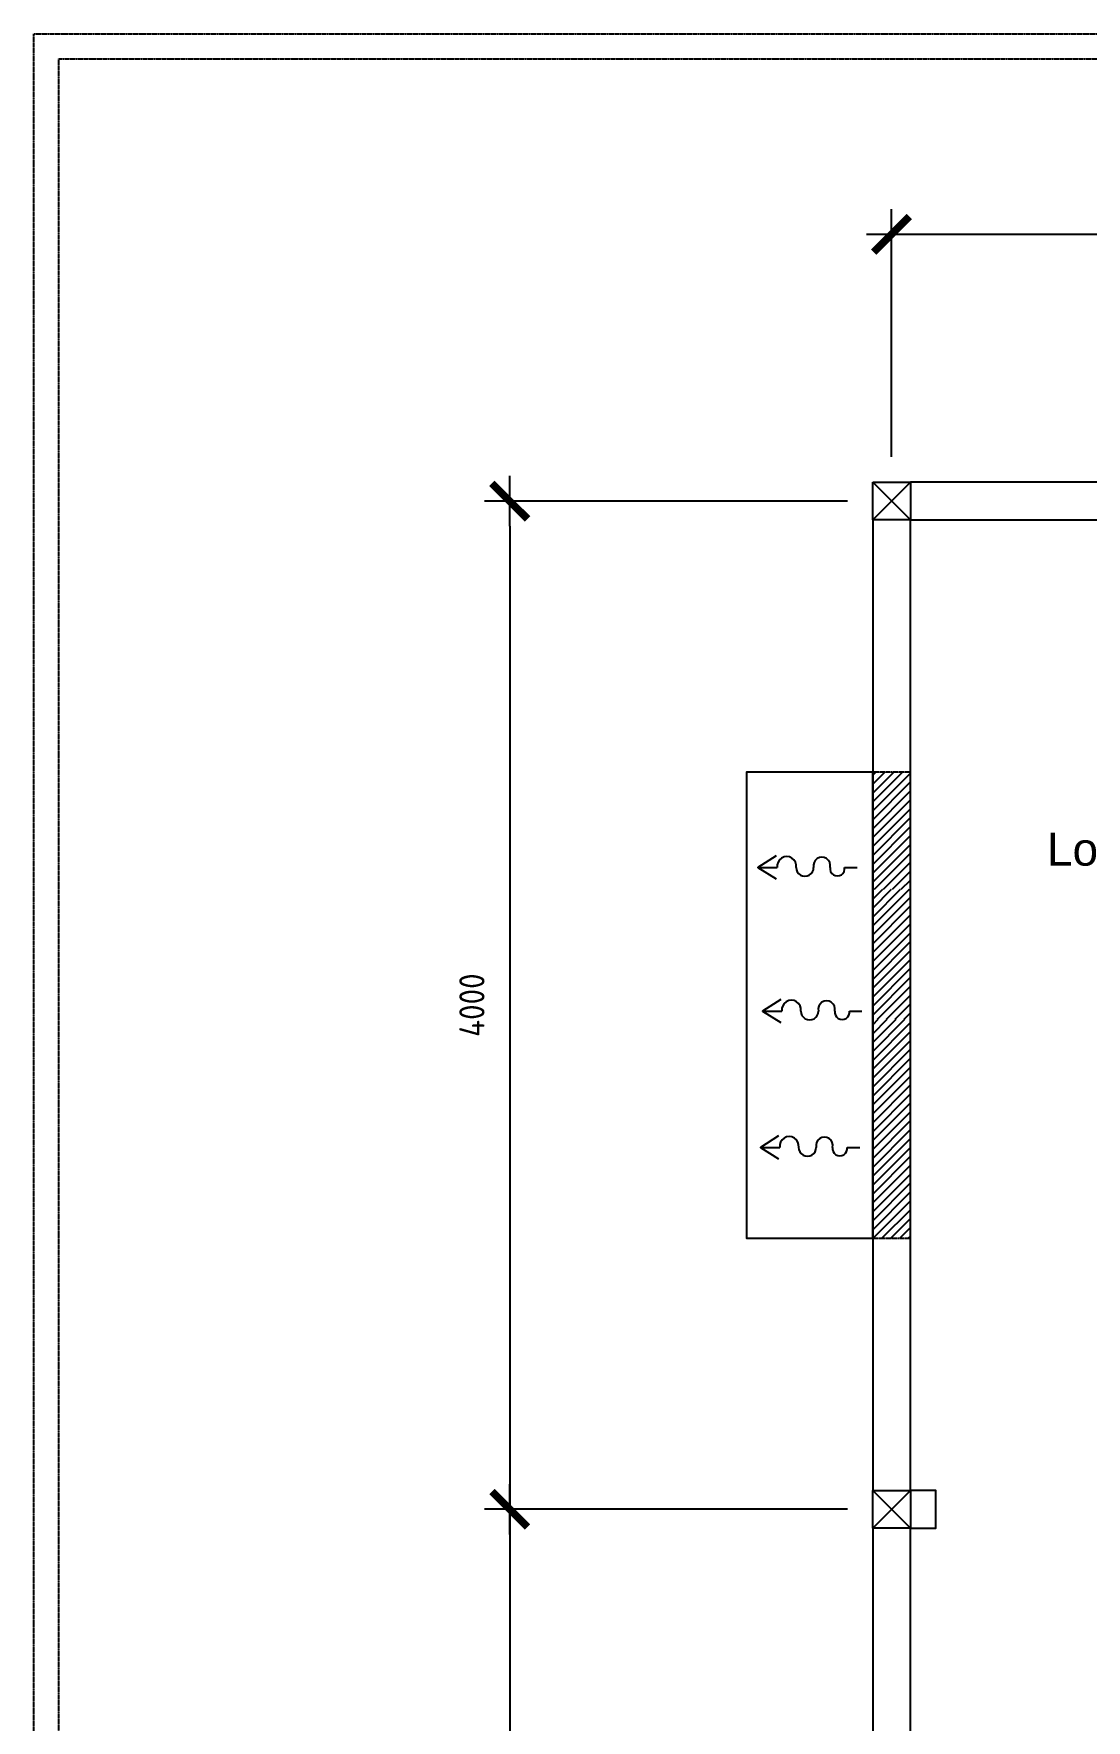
# Model space of a CAD drawing. Header units: millimetres. Extents: x 19989 to 114677, y -6335 to 49043.
# Drawn here: x 67060 to 71235, y 16777 to 23468 of the extents above; entities that cross this region are included whole.
import ezdxf

# ---------------------------------------------------------------- set-up
doc = ezdxf.new("R2010")
doc.units = ezdxf.units.MM
doc.header["$MEASUREMENT"] = 0
doc.linetypes.add('CENTER2', pattern=[1.125, 0.75, -0.125, 0.125, -0.125])
doc.layers.get('Defpoints').update_dxf_attribs({"lineweight": 0})
doc.layers.add('A-DIM', color=15, linetype='Continuous')
doc.styles.add('ISO9', font='iso9.shx')
doc.styles.get("Standard").update_dxf_attribs({"font": 'arial.ttf'})
doc.dimstyles.new('DIM100', dxfattribs={"dimscale": 100, "dimtxt": 1, "dimasz": 1, "dimexe": 1, "dimexo": 1, "dimgap": 1, "dimtad": 1, "dimdec": 0, "dimzin": 0, "dimdsep": 46, "dimtxsty": 'ISO9', "dimblk1": 'TICK', "dimblk2": 'TICK', "dimsah": 1, "dimcen": 0.09, "dimclrd": 15, "dimclre": 15, "dimclrt": 1, "dimadec": 0, "dimazin": 0, "dimtfac": 1, "dimtdec": 0, "dimtofl": 0, "dimtmove": 2, "dimatfit": 3, "dimldrblk": 'TICK', "dimfxl": 1, "dimtolj": 1, "dimtzin": 0, "dimarcsym": 0})

# ---------------------------------------------------------------- blocks, each defined once
blk = doc.blocks.new('TICK')
at = {"color": 2}
blk.add_line((-1, 0), (1, 0), dxfattribs=at)
at = {"color": 2, "const_width": 0.3, "flags": 128}
blk.add_lwpolyline([(-0.707, -0.707), (0.707, 0.707)], dxfattribs=at)
blk = doc.blocks.new('*D18')
at = {"layer": 'A-DIM', "color": 15, "lineweight": -2, "transparency": 16777216}
for p, q in [((70462.8, 21788.8), (70462.8, 22772.1)), ((73462.8, 21788.8), (73462.8, 22772.1)), ((73362.8, 22672.1), (70562.8, 22672.1))]:
    blk.add_line(p, q, dxfattribs=at)
at = {"layer": 'Defpoints', "color": 0, "transparency": 16777216}
for p in [(70462.8, 22672.1), (70462.8, 21688.8), (73462.8, 21688.8)]:
    blk.add_point(p, dxfattribs=at)
at = {"layer": 'A-DIM', "color": 15, "lineweight": -2, "transparency": 16777216, "xscale": 100, "yscale": 100, "zscale": 100, "rotation": 180}
blk.add_blockref('TICK', (70462.8, 22672.1), dxfattribs=at)
at = {"layer": 'A-DIM', "color": 15, "lineweight": -2, "transparency": 16777216, "xscale": 100, "yscale": 100, "zscale": 100}
blk.add_blockref('TICK', (73462.8, 22672.1), dxfattribs=at)
at = {"layer": 'A-DIM', "color": 1, "transparency": 16777216, "insert": (72093.4, 22909.4), "char_height": 100, "attachment_point": 5, "style": 'ISO9'}
blk.add_mtext('\\A1;3000', dxfattribs=at)
blk = doc.blocks.new('*D19')
at = {"layer": 'A-DIM', "color": 15, "lineweight": -2, "transparency": 16777216}
for p, q in [((70287.8, 21613.8), (68848.2, 21613.8)), ((68948.2, 21513.8), (68948.2, 17713.8)), ((70287.8, 17613.8), (68848.2, 17613.8))]:
    blk.add_line(p, q, dxfattribs=at)
at = {"layer": 'Defpoints', "color": 0, "transparency": 16777216}
for p in [(70387.8, 21613.8), (68948.2, 17613.8), (70387.8, 17613.8)]:
    blk.add_point(p, dxfattribs=at)
at = {"layer": 'A-DIM', "color": 15, "lineweight": -2, "transparency": 16777216, "xscale": 100, "yscale": 100, "zscale": 100}
for p, rotation in [((68948.2, 21613.8), 90), ((68948.2, 17613.8), 270)]:
    blk.add_blockref('TICK', p, dxfattribs=dict(at, rotation=rotation))
at = {"layer": 'A-DIM', "color": 1, "transparency": 16777216, "insert": (68798.2, 19613.8), "char_height": 100, "attachment_point": 5, "rotation": 90, "style": 'ISO9'}
blk.add_mtext('\\A1;4000', dxfattribs=at)
blk = doc.blocks.new('*D20')
at = {"layer": 'A-DIM', "color": 15, "lineweight": -2, "transparency": 16777216}
for p, q in [((70287.8, 17613.8), (68848.2, 17613.8)), ((68948.2, 17513.8), (68948.2, 13713.8)), ((70287.8, 13613.8), (68848.2, 13613.8))]:
    blk.add_line(p, q, dxfattribs=at)
at = {"layer": 'Defpoints', "color": 0, "transparency": 16777216}
for p in [(70387.8, 17613.8), (68948.2, 13613.8), (70387.8, 13613.8)]:
    blk.add_point(p, dxfattribs=at)
at = {"layer": 'A-DIM', "color": 15, "lineweight": -2, "transparency": 16777216, "xscale": 100, "yscale": 100, "zscale": 100}
for p, rotation in [((68948.2, 17613.8), 90), ((68948.2, 13613.8), 270)]:
    blk.add_blockref('TICK', p, dxfattribs=dict(at, rotation=rotation))
at = {"layer": 'A-DIM', "color": 1, "transparency": 16777216, "insert": (68798.2, 15613.8), "char_height": 100, "attachment_point": 5, "rotation": 90, "style": 'ISO9'}
blk.add_mtext('\\A1;4000', dxfattribs=at)

msp = doc.modelspace()

# ---------------------------------------------------------------- hatches: boundary and pattern name
at = {"linetype": 'CENTER2', "true_color": 0xffffff}
h = msp.add_hatch(dxfattribs=at)
h.set_pattern_fill('ANSI31', scale=200)
h.set_pattern_definition([(45, (10634.91, 6911.852), (-17.67767, 17.67767), [])])
h.paths.add_polyline_path([(70387.8, 20073.9), (70537.8, 20073.9), (70537.8, 20538.8), (70387.8, 20538.8)], flags=16)
h.paths.add_polyline_path([(70537.8, 20538.8), (70387.8, 20538.8), (70387.8, 19558.1), (70537.8, 19558.1)], flags=17)
h.paths.add_polyline_path([(70537.8, 20538.8), (70387.8, 20538.8), (70387.8, 18688.8), (70537.8, 18688.8)])
h = msp.add_hatch(dxfattribs=at)
h.set_pattern_fill('ANSI31', scale=200)
h.set_pattern_definition([(45, (-17621.265, 543.828), (-17.6776695, 17.6776695), [])])
h.paths.add_polyline_path([(70537.8, 20073.9), (70387.8, 20073.9), (70387.8, 19558.1), (70537.8, 19558.1)])

# ---------------------------------------------------------------- linework, layer by layer
at = {"linetype": 'CENTER2'}
for points in [[(79260.3, 11248.2), (67060.3, 11248.2), (67060.3, 23468), (79260.3, 23468)], [(67160.3, 23368), (79160.3, 23368), (79160.3, 11348.2), (67160.3, 11348.2), (67160.3, 23368)], [(70537.8, 20538.8), (70387.8, 20538.8), (70387.8, 18688.8), (70537.8, 18688.8), (70537.8, 20538.8)], [(70537.8, 20538.8), (70387.8, 20538.8), (70387.8, 18688.8), (70537.8, 18688.8), (70537.8, 20538.8)]]:
    msp.add_lwpolyline(points, dxfattribs=at)
at = {"color": 5}
for points in [[(70387.8, 21688.8), (70537.8, 21688.8), (70537.8, 21538.8), (70387.8, 21538.8), (70387.8, 21688.8)], [(70387.8, 21538.8), (70537.8, 21688.8)], [(70387.8, 21688.8), (70537.8, 21538.8)], [(70387.8, 17688.8), (70537.8, 17688.8), (70537.8, 17538.8), (70387.8, 17538.8), (70387.8, 17688.8)], [(70387.8, 17538.8), (70537.8, 17688.8)], [(70387.8, 17688.8), (70537.8, 17538.8)]]:
    msp.add_lwpolyline(points, dxfattribs=at)
for points in [[(70537.8, 21538.8), (73387.8, 21538.8), (73387.8, 21688.8), (70537.8, 21688.8), (70537.8, 21538.8)], [(70387.8, 21538.8), (70387.8, 17688.8), (70537.8, 17688.8), (70537.8, 21538.8), (70387.8, 21538.8)], [(70387.8, 19613.8), (70387.8, 20538.8), (69887.8, 20538.8), (69887.8, 18688.8), (70387.8, 18688.8), (70387.8, 19613.8)], [(70004.4, 20206.1), (69932.5, 20160.4), (70004.4, 20114.6)], [(69932.5, 20160.4), (70009.3, 20160.4)], [(70276.5, 20160.4), (70326.4, 20160.4)], [(70023.1, 19636.3), (69951.1, 19590.5), (70023.1, 19544.7)], [(69951.1, 19590.5), (70027.9, 19590.5)], [(70295.2, 19590.5), (70345.1, 19590.5)], [(70014.5, 19095.5), (69942.5, 19049.7), (70014.5, 19003.9)], [(69942.5, 19049.7), (70019.4, 19049.7)], [(70286.6, 19049.7), (70336.5, 19049.7)], [(70637.8, 17688.8), (70537.8, 17688.8), (70537.8, 17538.8)], [(70537.8, 17538.8), (70637.8, 17538.8), (70637.8, 17688.8), (70537.8, 17688.8), (70537.8, 17538.8)], [(70387.8, 17538.8), (70387.8, 13688.8), (70537.8, 13688.8), (70537.8, 17538.8), (70387.8, 17538.8)], [(70537.8, 17538.8), (70637.8, 17538.8)]]:
    msp.add_lwpolyline(points)
for centre, radius, start, end in [((70046.7, 20165.5), 37.8, 352.13463, 187.86537), ((70118.9, 20160), 34.8, 179.32574, 0.67426), ((70186.3, 20167.4), 33.4, 347.78093, 192.21907), ((70247.7, 20155.7), 29.2, 170.74428, 9.25572), ((70065.4, 19595.6), 37.8, 352.13463, 187.86537), ((70205, 19597.5), 33.4, 347.78093, 192.21907), ((70137.6, 19590.1), 34.8, 179.32574, 0.67426), ((70266.4, 19585.8), 29.2, 170.74428, 9.25572), ((70056.8, 19054.9), 37.8, 352.13463, 187.86537), ((70196.4, 19056.8), 33.4, 347.78093, 192.21907), ((70129, 19049.3), 34.8, 179.32574, 0.67426), ((70257.8, 19045), 29.2, 170.74428, 9.25572)]:
    msp.add_arc(centre, radius, start, end)

# ---------------------------------------------------------------- texts
at = {"color": 3}
msp.add_text('Lokasi Penampungan ', height=130.51, dxfattribs=at).set_placement((71079.1, 20167.4))

# ---------------------------------------------------------------- dimensions: what is measured, and where the dimension line sits
at = {"layer": 'A-DIM'}
dim = msp.add_linear_dim(base=(70462.8, 22672.1), p1=(73462.8, 21688.8), p2=(70462.8, 21688.8), dimstyle='DIM100', dxfattribs=at)
dim.commit()
dim.dimension.update_dxf_attribs({"geometry": '*D18', "text_midpoint": (72093.4, 22909.4), "dimtype": 160})
for base, p1, p2, picture, middle in [((68948.2, 17613.8), (70387.8, 21613.8), (70387.8, 17613.8), '*D19', (68798.2, 19613.8)), ((68948.2, 13613.8), (70387.8, 17613.8), (70387.8, 13613.8), '*D20', (68798.2, 15613.8))]:
    dim = msp.add_linear_dim(base=base, p1=p1, p2=p2, angle=90, dimstyle='DIM100', dxfattribs=at)
    dim.commit()
    dim.dimension.update_dxf_attribs({"geometry": picture, "text_midpoint": middle})

doc.saveas('drawing.dxf')
